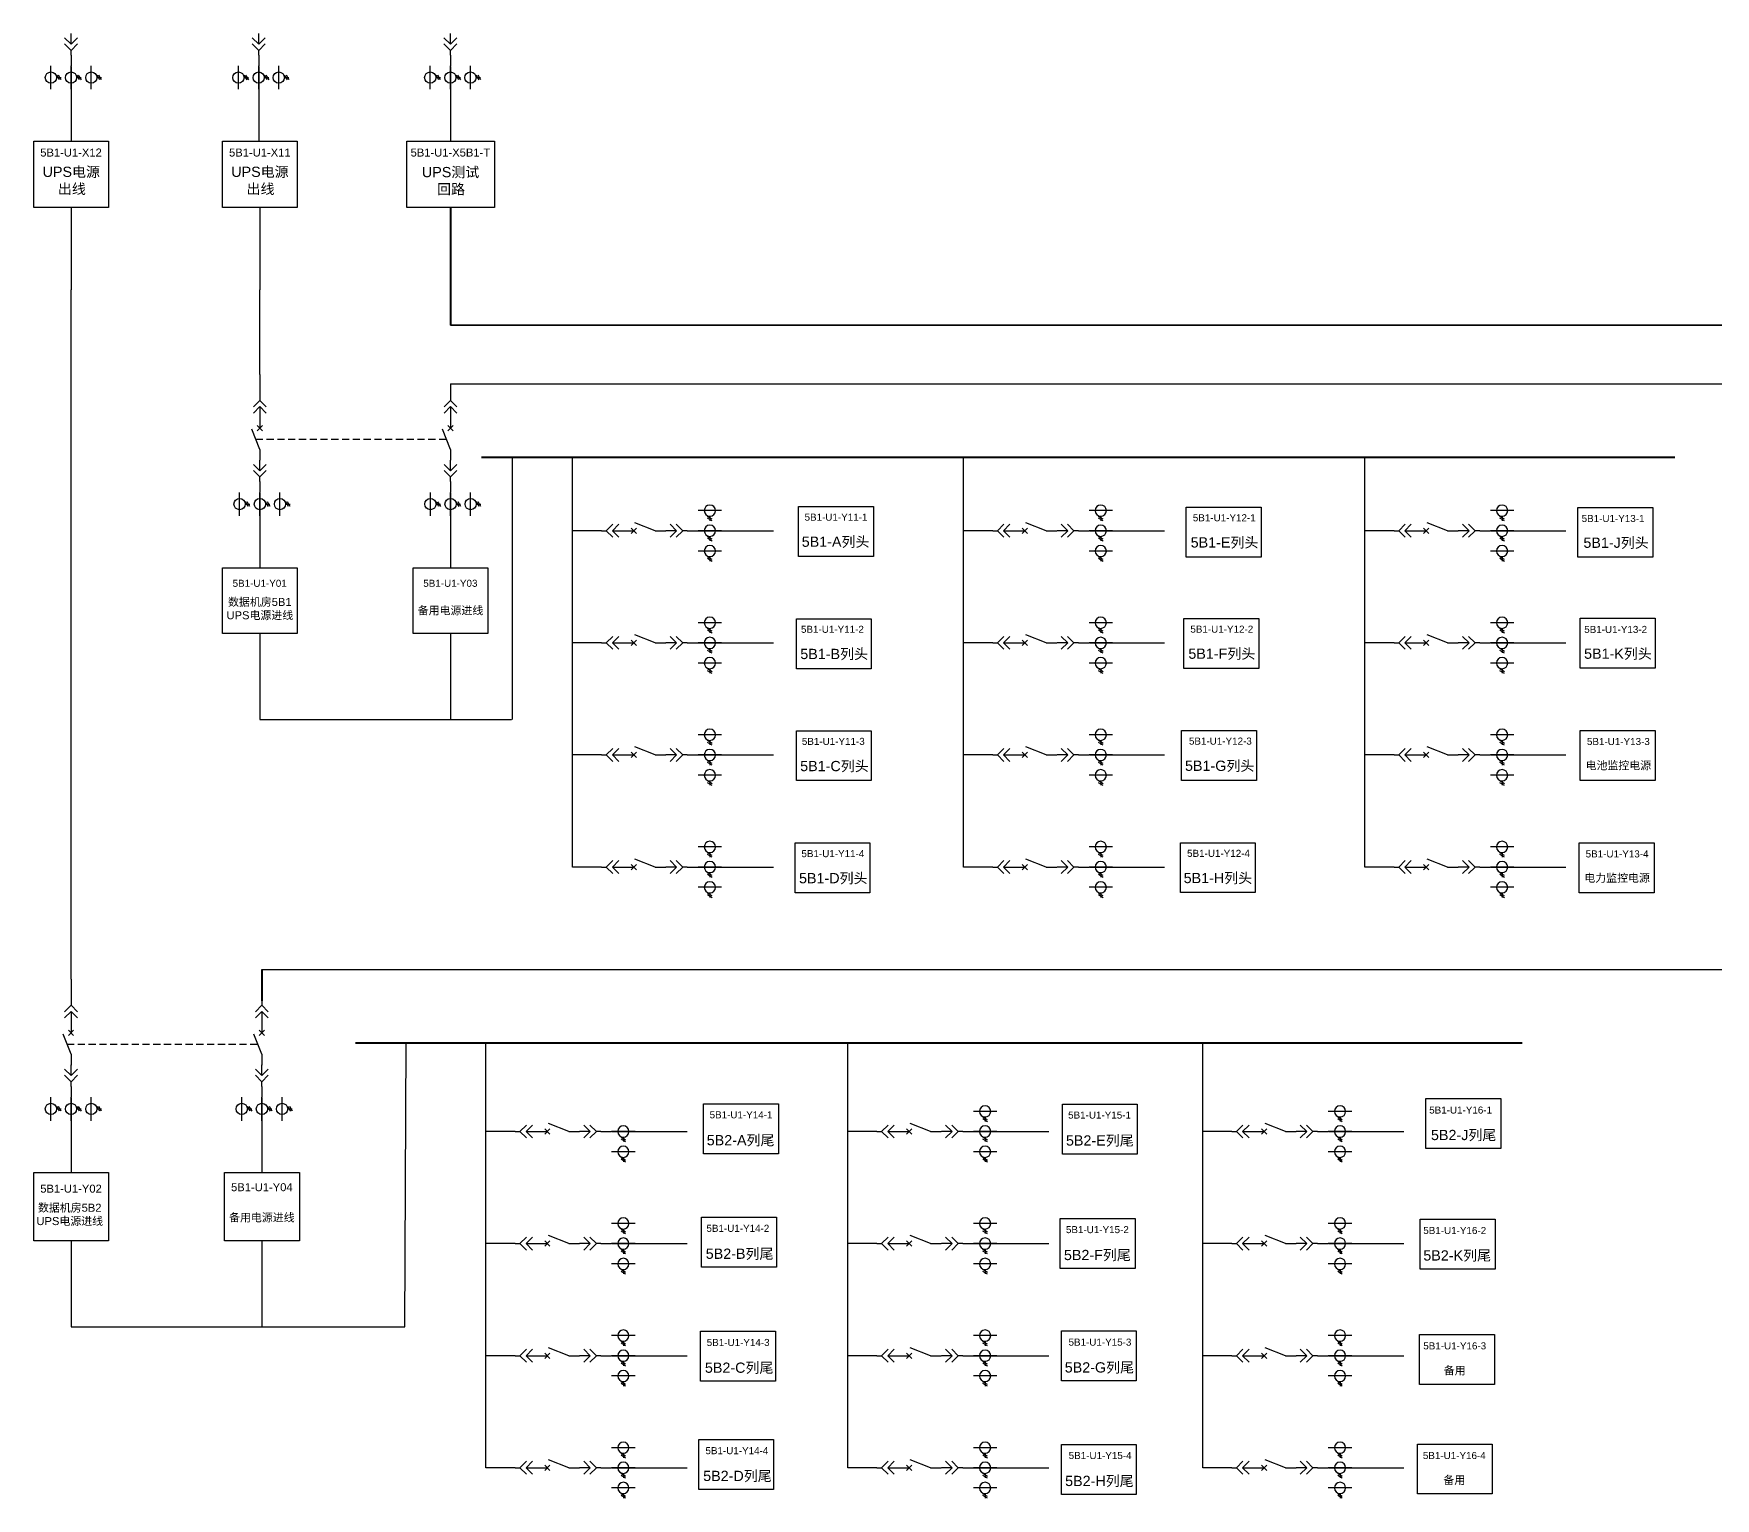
# Model space of a CAD drawing. Header units: metres. Extents: x 1150 to 1425, y 562 to 788.
# Drawn here: x 1170.2 to 1287.2, y 568.5 to 670.4 of the extents above; entities that cross this region are included whole.
import ezdxf
from ezdxf.enums import TextEntityAlignment as Align

# ---------------------------------------------------------------- set-up
doc = ezdxf.new("R2010")
doc.units = ezdxf.units.M
doc.header["$MEASUREMENT"] = 0
doc.linetypes.add('HIDDEN', pattern=[0.375, 0.25, -0.125])
doc.layers.get('0').update_dxf_attribs({"linetype": 'CONTINUOUS', "lineweight": 25})
doc.styles.add('Standard_copy2', font='arial.ttf')

# ---------------------------------------------------------------- blocks, each defined once
blk = doc.blocks.new('DYDQAA04')
at = {"color": 0}
for points in [[(0, -3.5), (0, 0)], [(-2.12, -1.38), (0, -3.5)], [(-2.12, -3.38), (0, -5.5)], [(2.12, -1.38), (0, -3.5)], [(2.12, -3.38), (0, -5.5)], [(0, -7), (0, -5.5)]]:
    blk.add_lwpolyline(points, dxfattribs=at)
blk = doc.blocks.new('DYDQAA09')
at = {"color": 0}
blk.add_lwpolyline([(0, 0), (0, -3.5)], dxfattribs=at)
blk.add_lwpolyline([(0, 0), (0, -3.5)], dxfattribs=at)
blk.add_lwpolyline([(0, 0), (0, -3.5)], dxfattribs=at)
blk.add_lwpolyline([(0, 0), (0, -3.5)], dxfattribs=at)
blk.add_lwpolyline([(0, 0), (0, -3.5)], dxfattribs=at)
blk.add_lwpolyline([(0, 0), (0, -3.5)], dxfattribs=at)
blk.add_lwpolyline([(0, 0), (0, -3.5)], dxfattribs=at)
blk.add_lwpolyline([(0, 0), (0, -3.5)], dxfattribs=at)
blk.add_lwpolyline([(0, 0), (0, -3.5)], dxfattribs=at)
blk = doc.blocks.new('A$C03DD39B5')
for p, q in [((417, 475), (283, 392)), ((417, 422), (283, 339)), ((350, 333), (350, 467))]:
    blk.add_line(p, q)
blk.add_lwpolyline([(700, 167), (0, 167)])
blk.add_circle((350, 167), 167)
blk = doc.blocks.new('DYDQAA05')
at = {"color": 0}
blk.add_lwpolyline([(0, 0), (0, -7)], dxfattribs=at)
blk = doc.blocks.new('DYDQAA03')
at = {"color": 0}
for points in [[(0, 0), (0, -1.5)], [(-2.12, -3.62), (0, -1.5)], [(-2.12, -5.62), (0, -3.5)], [(2.12, -3.62), (0, -1.5)], [(2.12, -5.62), (0, -3.5)], [(0, -3.5), (0, -7)]]:
    blk.add_lwpolyline(points, dxfattribs=at)
blk = doc.blocks.new('DYDQ0201')
at = {"color": 0}
for points in [[(0.86, -0.86), (-0.86, 0.86)], [(-0.86, -0.86), (0.86, 0.86)], [(0, -7), (-2.61, -0.37)]]:
    blk.add_lwpolyline(points, dxfattribs=at)

msp = doc.modelspace()

# ---------------------------------------------------------------- linework, layer by layer
for p, q in [((1172.76, 668.13, -3020.04), (1172.76, 666.49, -3020.04)), ((1185.82, 668.13, -3020.04), (1185.82, 666.49, -3020.04)), ((1199.16, 668.13, -3020.04), (1199.16, 666.49, -3020.04)), ((1172.76, 666.49, -3020.04), (1172.76, 662.92, -3020.04)), ((1185.82, 666.49, -3020.04), (1185.82, 662.92, -3020.04)), ((1199.16, 666.49, -3020.04), (1199.16, 662.92, -3020.04)), ((1172.76, 658.31, -3020.04), (1172.76, 652.59, -3020.04)), ((1185.9, 658.31, -3051.53), (1185.9, 652.59, -3051.53)), ((1172.76, 604.61, -5786.59), (1172.76, 652.59, -4403.32)), ((1185.9, 646.69, -5818.08), (1185.9, 652.59, -4434.81)), ((1207.66, 628.02, 13697.38), (1207.66, 640.95, 13005.74)), ((1234.87, 628.02, 13697.38), (1234.87, 640.95, 13005.74)), ((1262.8, 628.02, 13697.38), (1262.8, 640.95, 13005.74)), ((1185.9, 638.45, -3616.87), (1185.9, 636.81, -3616.87)), ((1185.9, 636.81, -3616.87), (1185.9, 633.24, -3616.87)), ((1209.69, 635.82, 12314.1), (1207.66, 635.82, 13005.74)), ((1216.44, 635.82, 14515.32), (1218.08, 635.82, 14515.32)), ((1218.08, 635.82, 14515.32), (1221.64, 635.82, 14515.32)), ((1236.91, 635.82, 12314.1), (1234.87, 635.82, 13005.74)), ((1243.66, 635.82, 14515.32), (1245.3, 635.82, 14515.32)), ((1245.3, 635.82, 14515.32), (1248.86, 635.82, 14515.32)), ((1264.84, 635.82, 12314.1), (1262.8, 635.82, 13005.74)), ((1271.59, 635.82, 14515.32), (1273.23, 635.82, 14515.32)), ((1273.23, 635.82, 14515.32), (1276.79, 635.82, 14515.32)), ((1185.9, 628.67, -3616.87), (1185.9, 622.68, -3145.32)), ((1209.69, 628.02, 13697.38), (1207.66, 628.02, 13697.38)), ((1207.66, 620.22, 14389.02), (1207.66, 628.02, 13697.38)), ((1216.44, 628.02, 15898.59), (1218.08, 628.02, 15898.59)), ((1218.08, 628.02, 15898.59), (1221.64, 628.02, 15898.59)), ((1236.91, 628.02, 13697.38), (1234.87, 628.02, 13697.38)), ((1234.87, 620.22, 14389.02), (1234.87, 628.02, 13697.38)), ((1243.66, 628.02, 15898.59), (1245.3, 628.02, 15898.59)), ((1245.3, 628.02, 15898.59), (1248.86, 628.02, 15898.59)), ((1264.84, 628.02, 13697.38), (1262.8, 628.02, 13697.38)), ((1262.8, 620.22, 14389.02), (1262.8, 628.02, 13697.38)), ((1271.59, 628.02, 15898.59), (1273.23, 628.02, 15898.59)), ((1273.23, 628.02, 15898.59), (1276.79, 628.02, 15898.59)), ((1209.69, 620.22, 14389.02), (1207.66, 620.22, 14389.02)), ((1207.66, 612.42, 15080.65), (1207.66, 620.22, 14389.02)), ((1216.44, 620.22, 16590.23), (1218.08, 620.22, 16590.23)), ((1218.08, 620.22, 16590.23), (1221.64, 620.22, 16590.23)), ((1236.91, 620.22, 14389.02), (1234.87, 620.22, 14389.02)), ((1234.87, 612.42, 15080.65), (1234.87, 620.22, 14389.02)), ((1243.66, 620.22, 16590.23), (1245.3, 620.22, 16590.23)), ((1245.3, 620.22, 16590.23), (1248.86, 620.22, 16590.23)), ((1264.84, 620.22, 14389.02), (1262.8, 620.22, 14389.02)), ((1262.8, 612.42, 15080.65), (1262.8, 620.22, 14389.02)), ((1271.59, 620.22, 16590.23), (1273.23, 620.22, 16590.23)), ((1273.23, 620.22, 16590.23), (1276.79, 620.22, 16590.23)), ((1209.69, 612.42, 15080.65), (1207.66, 612.42, 15080.65)), ((1216.44, 612.42, 17281.87), (1218.08, 612.42, 17281.87)), ((1218.08, 612.42, 17281.87), (1221.64, 612.42, 17281.87)), ((1236.91, 612.42, 15080.65), (1234.87, 612.42, 15080.65)), ((1243.66, 612.42, 17281.87), (1245.3, 612.42, 17281.87)), ((1245.3, 612.42, 17281.87), (1248.86, 612.42, 17281.87)), ((1264.84, 612.42, 15080.65), (1262.8, 612.42, 15080.65)), ((1271.59, 612.42, 17281.87), (1273.23, 612.42, 17281.87)), ((1273.23, 612.42, 17281.87), (1276.79, 612.42, 17281.87)), ((1201.64, 586.22, 13697.38), (1201.64, 600.18, 13005.74)), ((1226.82, 586.22, -10506.24), (1226.82, 600.18, 13005.74)), ((1251.52, 586.22, -10506.24), (1251.52, 600.18, 13005.74)), ((1172.76, 596.37, -3585.38), (1172.76, 594.73, -3585.38)), ((1172.76, 594.73, -3585.38), (1172.76, 591.16, -3585.38)), ((1203.68, 594.02, 12314.1), (1201.64, 594.02, 13005.74)), ((1210.42, 594.02, 14515.32), (1212.06, 594.02, 14515.32)), ((1212.06, 594.02, 14515.32), (1215.63, 594.02, 14515.32)), ((1228.85, 594.02, -11889.51), (1226.82, 594.02, -11197.87)), ((1235.6, 594.02, -9688.3), (1237.24, 594.02, -9688.3)), ((1237.24, 594.02, -9688.3), (1240.81, 594.02, -9688.3)), ((1253.55, 594.02, -11889.51), (1251.52, 594.02, -11197.87)), ((1260.3, 594.02, -9688.3), (1261.94, 594.02, -9688.3)), ((1261.94, 594.02, -9688.3), (1265.51, 594.02, -9688.3)), ((1172.76, 586.42, -3585.38), (1172.76, 580.44, -3113.83)), ((1203.68, 586.22, 13697.38), (1201.64, 586.22, 13697.38)), ((1201.64, 578.42, 14389.02), (1201.64, 586.22, 13697.38)), ((1210.42, 586.22, 15898.59), (1212.06, 586.22, 15898.59)), ((1212.06, 586.22, 15898.59), (1215.63, 586.22, 15898.59)), ((1228.85, 586.22, -10506.24), (1226.82, 586.22, -10506.24)), ((1226.82, 578.42, -9814.6), (1226.82, 586.22, -10506.24)), ((1235.6, 586.22, -8305.02), (1237.24, 586.22, -8305.02)), ((1237.24, 586.22, -8305.02), (1240.81, 586.22, -8305.02)), ((1253.55, 586.22, -10506.24), (1251.52, 586.22, -10506.24)), ((1251.52, 578.42, -9814.6), (1251.52, 586.22, -10506.24)), ((1260.3, 586.22, -8305.02), (1261.94, 586.22, -8305.02)), ((1261.94, 586.22, -8305.02), (1265.51, 586.22, -8305.02)), ((1203.68, 578.42, 14389.02), (1201.64, 578.42, 14389.02)), ((1201.64, 570.62, 15080.65), (1201.64, 578.42, 14389.02)), ((1210.42, 578.42, 16590.23), (1212.06, 578.42, 16590.23)), ((1212.06, 578.42, 16590.23), (1215.63, 578.42, 16590.23)), ((1228.85, 578.42, -9814.6), (1226.82, 578.42, -9814.6)), ((1226.82, 570.62, -9122.96), (1226.82, 578.42, -9814.6)), ((1235.6, 578.42, -7613.38), (1237.24, 578.42, -7613.38)), ((1237.24, 578.42, -7613.38), (1240.81, 578.42, -7613.38)), ((1253.55, 578.42, -9814.6), (1251.52, 578.42, -9814.6)), ((1251.52, 570.62, -9122.96), (1251.52, 578.42, -9814.6)), ((1260.3, 578.42, -7613.38), (1261.94, 578.42, -7613.38)), ((1261.94, 578.42, -7613.38), (1265.51, 578.42, -7613.38)), ((1203.68, 570.62, 15080.65), (1201.64, 570.62, 15080.65)), ((1210.42, 570.62, 17281.87), (1212.06, 570.62, 17281.87)), ((1212.06, 570.62, 17281.87), (1215.63, 570.62, 17281.87)), ((1228.85, 570.62, -9122.96), (1226.82, 570.62, -9122.96)), ((1235.6, 570.62, -6921.74), (1237.24, 570.62, -6921.74)), ((1237.24, 570.62, -6921.74), (1240.81, 570.62, -6921.74)), ((1253.55, 570.62, -9122.96), (1251.52, 570.62, -9122.96)), ((1260.3, 570.62, -6921.74), (1261.94, 570.62, -6921.74)), ((1261.94, 570.62, -6921.74), (1265.51, 570.62, -6921.74))]:
    msp.add_line(p, q)
at = {"color": 1, "lineweight": 40}
for p, q in [((1199.16, 658.31, -3052.55), (1199.16, 650.12, -5127.47)), ((1201.33, 640.95, 13005.74), (1284.37, 640.95, 13005.74)), ((1192.56, 600.18, 13005.74), (1273.75, 600.18, 13005.74))]:
    msp.add_line(p, q, dxfattribs=at)
at = {"color": 1, "lineweight": 35}
msp.add_line((1199.16, 650.12, -5127.47), (1418.74, 650.12, -5127.47), dxfattribs=at)
at = {"color": 5}
for p, q in [((1199.17, 646.03, -7862.54), (1199.17, 645.2, -5818.08)), ((1199.17, 638.45, -3616.87), (1199.17, 636.81, -3616.87)), ((1199.17, 636.81, -3616.87), (1199.17, 633.24, -3616.87)), ((1199.17, 628.67, -3616.87), (1199.17, 622.68, -3145.32)), ((1186.04, 596.37, -1980.99), (1186.04, 594.73, -1980.99)), ((1186.04, 594.73, -1980.99), (1186.04, 591.16, -1980.99)), ((1186.04, 586.42, -1980.99), (1186.04, 580.44, -1509.45))]:
    msp.add_line(p, q, dxfattribs=at)
at = {"color": 5, "lineweight": 30}
for p, q in [((1199.17, 646.03, -6840.31), (1338.52, 646.03, -17779.74)), ((1186.04, 605.3, -6918.3), (1295.91, 605.3, -28168.27))]:
    msp.add_line(p, q, dxfattribs=at)
at = {"linetype": 'HIDDEN', "ltscale": 2}
for p, q in [((1185.62, 642.18, -5818.08), (1198.9, 642.18, -5818.08)), ((1172.48, 600.1, -4182.21), (1185.77, 600.1, -4182.21))]:
    msp.add_line(p, q, dxfattribs=at)
at = {"lineweight": -3}
for p, q in [((1203.49, 622.68, -3145.32), (1203.49, 640.95, 13005.74)), ((1185.9, 622.68, -3145.32), (1203.41, 622.68, -3145.32)), ((1196, 580.44, -3113.83), (1196.08, 600.18, 13005.74)), ((1172.76, 580.44, -3113.83), (1196, 580.44, -3113.83))]:
    msp.add_line(p, q, dxfattribs=at)
at = {"color": 5, "lineweight": 40}
msp.add_line((1186.04, 605.3, -6918.3), (1186.04, 603.12, -4182.21), dxfattribs=at)
for points, elevation in [([(1170.16, 662.92), (1175.37, 662.92), (1175.37, 658.31), (1170.16, 658.31)], -3020.04), ([(1183.29, 662.92), (1188.5, 662.92), (1188.5, 658.31), (1183.29, 658.31)], -3051.53), ([(1223.39, 637.51), (1228.6, 637.51), (1228.6, 634.03), (1223.39, 634.03)], 31924.38), ([(1250.37, 637.46), (1255.58, 637.46), (1255.58, 633.99), (1250.37, 633.99)], 31924.38), ([(1277.63, 637.44), (1282.84, 637.44), (1282.84, 633.97), (1277.63, 633.97)], 31924.38), ([(1183.29, 633.24), (1188.5, 633.24), (1188.5, 628.67), (1183.29, 628.67)], -3616.87), ([(1223.24, 629.7), (1228.45, 629.7), (1228.45, 626.22), (1223.24, 626.22)], 31924.38), ([(1250.21, 629.72), (1255.42, 629.72), (1255.42, 626.24), (1250.21, 626.24)], 31924.38), ([(1277.79, 629.73), (1283, 629.73), (1283, 626.25), (1277.79, 626.25)], 31924.38), ([(1223.24, 621.9), (1228.45, 621.9), (1228.45, 618.43), (1223.24, 618.43)], 31924.38), ([(1250.05, 621.92), (1255.26, 621.92), (1255.26, 618.45), (1250.05, 618.45)], 31924.38), ([(1277.79, 621.92), (1283, 621.92), (1283, 618.44), (1277.79, 618.44)], 31924.38), ([(1223.15, 614.1), (1228.36, 614.1), (1228.36, 610.62), (1223.15, 610.62)], 31924.38), ([(1249.97, 614.11), (1255.18, 614.11), (1255.18, 610.64), (1249.97, 610.64)], 31924.38), ([(1277.72, 614.1), (1282.93, 614.1), (1282.93, 610.62), (1277.72, 610.62)], 31924.38), ([(1216.78, 595.95), (1221.99, 595.95), (1221.99, 592.47), (1216.78, 592.47)], -9719.79), ([(1241.76, 595.93), (1246.97, 595.93), (1246.97, 592.45), (1241.76, 592.45)], 29156.8), ([(1267.05, 596.31), (1272.26, 596.31), (1272.26, 592.83), (1267.05, 592.83)], 29156.8), ([(1170.16, 591.16), (1175.37, 591.16), (1175.37, 586.42), (1170.16, 586.42)], -3585.38), ([(1216.64, 588.05), (1221.85, 588.05), (1221.85, 584.57), (1216.64, 584.57)], -9719.79), ([(1241.61, 587.96), (1246.82, 587.96), (1246.82, 584.48), (1241.61, 584.48)], 29156.8), ([(1266.66, 587.93), (1271.87, 587.93), (1271.87, 584.45), (1266.66, 584.45)], 29156.8), ([(1216.57, 580.12), (1221.78, 580.12), (1221.78, 576.64), (1216.57, 576.64)], 29156.8), ([(1241.69, 580.14), (1246.9, 580.14), (1246.9, 576.66), (1241.69, 576.66)], 29156.8), ([(1266.61, 579.9), (1271.82, 579.9), (1271.82, 576.42), (1266.61, 576.42)], 29156.8), ([(1216.45, 572.59), (1221.66, 572.59), (1221.66, 569.11), (1216.45, 569.11)], 29156.8), ([(1241.69, 572.24), (1246.9, 572.24), (1246.9, 568.76), (1241.69, 568.76)], 29156.8), ([(1266.46, 572.27), (1271.67, 572.27), (1271.67, 568.8), (1266.46, 568.8)], 29156.8)]:
    msp.add_lwpolyline(points, close=True, dxfattribs=dict(elevation=elevation))
at = {"color": 1, "elevation": -3052.55}
msp.add_lwpolyline([(1196.12, 662.92), (1202.24, 662.92), (1202.24, 658.31), (1196.12, 658.31)], close=True, dxfattribs=at)
at = {"color": 5}
for points, elevation in [([(1196.56, 633.24), (1201.77, 633.24), (1201.77, 628.67), (1196.56, 628.67)], -3616.87), ([(1183.44, 591.17), (1188.65, 591.17), (1188.65, 586.42), (1183.44, 586.42)], -1980.99)]:
    msp.add_lwpolyline(points, close=True, dxfattribs=dict(at, elevation=elevation))

# ---------------------------------------------------------------- block references
at = {"xscale": 0.2128954749704126, "yscale": 0.2128954749704126, "zscale": 0.2128954749704126}
for name, p in [('DYDQAA04', (1172.76, 670.41, -5221.26)), ('DYDQAA04', (1185.82, 670.41, -5221.26)), ('DYDQAA04', (1199.16, 670.41, -5221.26)), ('DYDQAA09', (1172.76, 668.92, -5221.26)), ('DYDQAA09', (1185.82, 668.92, -5221.26)), ('DYDQAA09', (1199.16, 668.92, -5221.26)), ('DYDQAA05', (1185.9, 646.69, -5818.08)), ('DYDQAA03', (1185.9, 645.2, -5818.08)), ('DYDQ0201', (1185.9, 642.96, -5818.08)), ('DYDQAA09', (1185.9, 643.71, -5818.08)), ('DYDQAA09', (1185.9, 641.47, -5818.08)), ('DYDQAA04', (1185.9, 640.73, -5818.08)), ('DYDQAA09', (1185.9, 639.24, -5818.08)), ('DYDQAA05', (1172.76, 604.61, -5786.59)), ('DYDQAA03', (1172.76, 603.12, -5786.59)), ('DYDQAA09', (1172.76, 601.63, -5786.59)), ('DYDQ0201', (1172.76, 600.88, -5786.59)), ('DYDQAA09', (1172.76, 599.39, -5786.59)), ('DYDQAA04', (1172.76, 598.65, -5786.59)), ('DYDQAA09', (1172.76, 597.16, -5786.59))]:
    msp.add_blockref(name, p, dxfattribs=at)
for name, p, xscale, yscale, zscale, rotation in [('A$C03DD39B5', (1170.97, 668.17, -3020.04), 0.002338875, 0.002338875, 0.002338875, 270), ('A$C03DD39B5', (1172.37, 668.17, -3020.04), 0.002338875, 0.002338875, 0.002338875, 270), ('A$C03DD39B5', (1173.78, 668.17, -3020.04), 0.002338875, 0.002338875, 0.002338875, 270), ('A$C03DD39B5', (1184.02, 668.17, -3020.04), 0.002338875, 0.002338875, 0.002338875, 270), ('A$C03DD39B5', (1185.43, 668.17, -3020.04), 0.002338875, 0.002338875, 0.002338875, 270), ('A$C03DD39B5', (1186.83, 668.17, -3020.04), 0.002338875, 0.002338875, 0.002338875, 270), ('A$C03DD39B5', (1197.37, 668.17, -3020.04), 0.002338875, 0.002338875, 0.002338875, 270), ('A$C03DD39B5', (1198.77, 668.17, -3020.04), 0.002338875, 0.002338875, 0.002338875, 270), ('A$C03DD39B5', (1200.17, 668.17, -3020.04), 0.002338875, 0.002338875, 0.002338875, 270), ('A$C03DD39B5', (1184.1, 638.49, -3616.87), 0.002338875, 0.002338875, 0.002338875, 270), ('A$C03DD39B5', (1185.51, 638.49, -3616.87), 0.002338875, 0.002338875, 0.002338875, 270), ('A$C03DD39B5', (1186.91, 638.49, -3616.87), 0.002338875, 0.002338875, 0.002338875, 270), ('A$C03DD39B5', (1216.4, 637.61, 14515.32), -0.002338875, 0.002338875, 0.002338875, 180), ('A$C03DD39B5', (1243.61, 637.61, 14515.32), -0.002338875, 0.002338875, 0.002338875, 180), ('A$C03DD39B5', (1271.54, 637.61, 14515.32), -0.002338875, 0.002338875, 0.002338875, 180), ('DYDQAA03', (1209.69, 635.82, 12314.1), -0.2128954749704126, 0.2128954749704126, 0.2128954749704126, 90), ('DYDQAA09', (1211.18, 635.82, 12314.1), -0.2128954749704126, 0.2128954749704126, 0.2128954749704126, 90), ('DYDQ0201', (1211.93, 635.82, 12314.1), -0.2128954749704126, 0.2128954749704126, 0.2128954749704126, 90), ('DYDQAA09', (1213.42, 635.82, 12314.1), -0.2128954749704126, 0.2128954749704126, 0.2128954749704126, 90), ('DYDQAA04', (1214.16, 635.82, 12314.1), -0.2128954749704126, 0.2128954749704126, 0.2128954749704126, 90), ('DYDQAA09', (1215.65, 635.82, 12314.1), -0.2128954749704126, 0.2128954749704126, 0.2128954749704126, 90), ('A$C03DD39B5', (1216.4, 636.21, 14515.32), -0.002338875, 0.002338875, 0.002338875, 180), ('DYDQAA03', (1236.91, 635.82, 12314.1), -0.2128954749704126, 0.2128954749704126, 0.2128954749704126, 90), ('DYDQAA09', (1238.4, 635.82, 12314.1), -0.2128954749704126, 0.2128954749704126, 0.2128954749704126, 90), ('DYDQ0201', (1239.14, 635.82, 12314.1), -0.2128954749704126, 0.2128954749704126, 0.2128954749704126, 90), ('DYDQAA09', (1240.63, 635.82, 12314.1), -0.2128954749704126, 0.2128954749704126, 0.2128954749704126, 90), ('DYDQAA04', (1241.38, 635.82, 12314.1), -0.2128954749704126, 0.2128954749704126, 0.2128954749704126, 90), ('DYDQAA09', (1242.87, 635.82, 12314.1), -0.2128954749704126, 0.2128954749704126, 0.2128954749704126, 90), ('A$C03DD39B5', (1243.61, 636.21, 14515.32), -0.002338875, 0.002338875, 0.002338875, 180), ('DYDQAA03', (1264.84, 635.82, 12314.1), -0.2128954749704126, 0.2128954749704126, 0.2128954749704126, 90), ('DYDQAA09', (1266.33, 635.82, 12314.1), -0.2128954749704126, 0.2128954749704126, 0.2128954749704126, 90), ('DYDQ0201', (1267.07, 635.82, 12314.1), -0.2128954749704126, 0.2128954749704126, 0.2128954749704126, 90), ('DYDQAA09', (1268.56, 635.82, 12314.1), -0.2128954749704126, 0.2128954749704126, 0.2128954749704126, 90), ('DYDQAA04', (1269.31, 635.82, 12314.1), -0.2128954749704126, 0.2128954749704126, 0.2128954749704126, 90), ('DYDQAA09', (1270.8, 635.82, 12314.1), -0.2128954749704126, 0.2128954749704126, 0.2128954749704126, 90), ('A$C03DD39B5', (1271.54, 636.21, 14515.32), -0.002338875, 0.002338875, 0.002338875, 180), ('A$C03DD39B5', (1216.4, 634.8, 14515.32), -0.002338875, 0.002338875, 0.002338875, 180), ('A$C03DD39B5', (1243.61, 634.8, 14515.32), -0.002338875, 0.002338875, 0.002338875, 180), ('A$C03DD39B5', (1271.54, 634.8, 14515.32), -0.002338875, 0.002338875, 0.002338875, 180), ('A$C03DD39B5', (1216.4, 629.81, 15898.59), -0.002338875, 0.002338875, 0.002338875, 180), ('A$C03DD39B5', (1243.61, 629.81, 15898.59), -0.002338875, 0.002338875, 0.002338875, 180), ('A$C03DD39B5', (1271.54, 629.81, 15898.59), -0.002338875, 0.002338875, 0.002338875, 180), ('DYDQ0201', (1211.93, 628.02, 13697.38), -0.2128954749704126, 0.2128954749704126, 0.2128954749704126, 90), ('DYDQ0201', (1239.14, 628.02, 13697.38), -0.2128954749704126, 0.2128954749704126, 0.2128954749704126, 90), ('DYDQ0201', (1267.07, 628.02, 13697.38), -0.2128954749704126, 0.2128954749704126, 0.2128954749704126, 90), ('DYDQAA03', (1209.69, 628.02, 13697.38), -0.2128954749704126, 0.2128954749704126, 0.2128954749704126, 90), ('DYDQAA09', (1211.18, 628.02, 13697.38), -0.2128954749704126, 0.2128954749704126, 0.2128954749704126, 90), ('DYDQAA09', (1213.42, 628.02, 13697.38), -0.2128954749704126, 0.2128954749704126, 0.2128954749704126, 90), ('DYDQAA04', (1214.16, 628.02, 13697.38), -0.2128954749704126, 0.2128954749704126, 0.2128954749704126, 90), ('DYDQAA09', (1215.65, 628.02, 13697.38), -0.2128954749704126, 0.2128954749704126, 0.2128954749704126, 90), ('A$C03DD39B5', (1216.4, 628.41, 15898.59), -0.002338875, 0.002338875, 0.002338875, 180), ('DYDQAA03', (1236.91, 628.02, 13697.38), -0.2128954749704126, 0.2128954749704126, 0.2128954749704126, 90), ('DYDQAA09', (1238.4, 628.02, 13697.38), -0.2128954749704126, 0.2128954749704126, 0.2128954749704126, 90), ('DYDQAA09', (1240.63, 628.02, 13697.38), -0.2128954749704126, 0.2128954749704126, 0.2128954749704126, 90), ('DYDQAA04', (1241.38, 628.02, 13697.38), -0.2128954749704126, 0.2128954749704126, 0.2128954749704126, 90), ('DYDQAA09', (1242.87, 628.02, 13697.38), -0.2128954749704126, 0.2128954749704126, 0.2128954749704126, 90), ('A$C03DD39B5', (1243.61, 628.41, 15898.59), -0.002338875, 0.002338875, 0.002338875, 180), ('DYDQAA03', (1264.84, 628.02, 13697.38), -0.2128954749704126, 0.2128954749704126, 0.2128954749704126, 90), ('DYDQAA09', (1266.33, 628.02, 13697.38), -0.2128954749704126, 0.2128954749704126, 0.2128954749704126, 90), ('DYDQAA09', (1268.56, 628.02, 13697.38), -0.2128954749704126, 0.2128954749704126, 0.2128954749704126, 90), ('DYDQAA04', (1269.31, 628.02, 13697.38), -0.2128954749704126, 0.2128954749704126, 0.2128954749704126, 90), ('DYDQAA09', (1270.8, 628.02, 13697.38), -0.2128954749704126, 0.2128954749704126, 0.2128954749704126, 90), ('A$C03DD39B5', (1271.54, 628.41, 15898.59), -0.002338875, 0.002338875, 0.002338875, 180), ('A$C03DD39B5', (1216.4, 627, 15898.59), -0.002338875, 0.002338875, 0.002338875, 180), ('A$C03DD39B5', (1243.61, 627, 15898.59), -0.002338875, 0.002338875, 0.002338875, 180), ('A$C03DD39B5', (1271.54, 627, 15898.59), -0.002338875, 0.002338875, 0.002338875, 180), ('A$C03DD39B5', (1216.4, 622.01, 16590.23), -0.002338875, 0.002338875, 0.002338875, 180), ('A$C03DD39B5', (1243.61, 622.01, 16590.23), -0.002338875, 0.002338875, 0.002338875, 180), ('A$C03DD39B5', (1271.54, 622.01, 16590.23), -0.002338875, 0.002338875, 0.002338875, 180), ('DYDQAA03', (1209.69, 620.22, 14389.02), -0.2128954749704126, 0.2128954749704126, 0.2128954749704126, 90), ('DYDQ0201', (1211.93, 620.22, 14389.02), -0.2128954749704126, 0.2128954749704126, 0.2128954749704126, 90), ('DYDQAA04', (1214.16, 620.22, 14389.02), -0.2128954749704126, 0.2128954749704126, 0.2128954749704126, 90), ('A$C03DD39B5', (1216.4, 620.61, 16590.23), -0.002338875, 0.002338875, 0.002338875, 180), ('DYDQAA03', (1236.91, 620.22, 14389.02), -0.2128954749704126, 0.2128954749704126, 0.2128954749704126, 90), ('DYDQ0201', (1239.14, 620.22, 14389.02), -0.2128954749704126, 0.2128954749704126, 0.2128954749704126, 90), ('DYDQAA04', (1241.38, 620.22, 14389.02), -0.2128954749704126, 0.2128954749704126, 0.2128954749704126, 90), ('A$C03DD39B5', (1243.61, 620.61, 16590.23), -0.002338875, 0.002338875, 0.002338875, 180), ('DYDQAA03', (1264.84, 620.22, 14389.02), -0.2128954749704126, 0.2128954749704126, 0.2128954749704126, 90), ('DYDQ0201', (1267.07, 620.22, 14389.02), -0.2128954749704126, 0.2128954749704126, 0.2128954749704126, 90), ('DYDQAA04', (1269.31, 620.22, 14389.02), -0.2128954749704126, 0.2128954749704126, 0.2128954749704126, 90), ('A$C03DD39B5', (1271.54, 620.61, 16590.23), -0.002338875, 0.002338875, 0.002338875, 180), ('DYDQAA09', (1211.18, 620.22, 14389.02), -0.2128954749704126, 0.2128954749704126, 0.2128954749704126, 90), ('DYDQAA09', (1213.42, 620.22, 14389.02), -0.2128954749704126, 0.2128954749704126, 0.2128954749704126, 90), ('DYDQAA09', (1215.65, 620.22, 14389.02), -0.2128954749704126, 0.2128954749704126, 0.2128954749704126, 90), ('A$C03DD39B5', (1216.4, 619.2, 16590.23), -0.002338875, 0.002338875, 0.002338875, 180), ('DYDQAA09', (1238.4, 620.22, 14389.02), -0.2128954749704126, 0.2128954749704126, 0.2128954749704126, 90), ('DYDQAA09', (1240.63, 620.22, 14389.02), -0.2128954749704126, 0.2128954749704126, 0.2128954749704126, 90), ('DYDQAA09', (1242.87, 620.22, 14389.02), -0.2128954749704126, 0.2128954749704126, 0.2128954749704126, 90), ('A$C03DD39B5', (1243.61, 619.2, 16590.23), -0.002338875, 0.002338875, 0.002338875, 180), ('DYDQAA09', (1266.33, 620.22, 14389.02), -0.2128954749704126, 0.2128954749704126, 0.2128954749704126, 90), ('DYDQAA09', (1268.56, 620.22, 14389.02), -0.2128954749704126, 0.2128954749704126, 0.2128954749704126, 90), ('DYDQAA09', (1270.8, 620.22, 14389.02), -0.2128954749704126, 0.2128954749704126, 0.2128954749704126, 90), ('A$C03DD39B5', (1271.54, 619.2, 16590.23), -0.002338875, 0.002338875, 0.002338875, 180), ('A$C03DD39B5', (1216.4, 614.21, 17281.87), -0.002338875, 0.002338875, 0.002338875, 180), ('A$C03DD39B5', (1243.61, 614.21, 17281.87), -0.002338875, 0.002338875, 0.002338875, 180), ('A$C03DD39B5', (1271.54, 614.21, 17281.87), -0.002338875, 0.002338875, 0.002338875, 180), ('DYDQAA03', (1209.69, 612.42, 15080.65), -0.2128954749704126, 0.2128954749704126, 0.2128954749704126, 90), ('DYDQAA09', (1211.18, 612.42, 15080.65), -0.2128954749704126, 0.2128954749704126, 0.2128954749704126, 90), ('DYDQ0201', (1211.93, 612.42, 15080.65), -0.2128954749704126, 0.2128954749704126, 0.2128954749704126, 90), ('DYDQAA09', (1213.42, 612.42, 15080.65), -0.2128954749704126, 0.2128954749704126, 0.2128954749704126, 90), ('DYDQAA04', (1214.16, 612.42, 15080.65), -0.2128954749704126, 0.2128954749704126, 0.2128954749704126, 90), ('DYDQAA09', (1215.65, 612.42, 15080.65), -0.2128954749704126, 0.2128954749704126, 0.2128954749704126, 90), ('A$C03DD39B5', (1216.4, 612.81, 17281.87), -0.002338875, 0.002338875, 0.002338875, 180), ('DYDQAA03', (1236.91, 612.42, 15080.65), -0.2128954749704126, 0.2128954749704126, 0.2128954749704126, 90), ('DYDQAA09', (1238.4, 612.42, 15080.65), -0.2128954749704126, 0.2128954749704126, 0.2128954749704126, 90), ('DYDQ0201', (1239.14, 612.42, 15080.65), -0.2128954749704126, 0.2128954749704126, 0.2128954749704126, 90), ('DYDQAA09', (1240.63, 612.42, 15080.65), -0.2128954749704126, 0.2128954749704126, 0.2128954749704126, 90), ('DYDQAA04', (1241.38, 612.42, 15080.65), -0.2128954749704126, 0.2128954749704126, 0.2128954749704126, 90), ('DYDQAA09', (1242.87, 612.42, 15080.65), -0.2128954749704126, 0.2128954749704126, 0.2128954749704126, 90), ('A$C03DD39B5', (1243.61, 612.81, 17281.87), -0.002338875, 0.002338875, 0.002338875, 180), ('DYDQAA03', (1264.84, 612.42, 15080.65), -0.2128954749704126, 0.2128954749704126, 0.2128954749704126, 90), ('DYDQAA09', (1266.33, 612.42, 15080.65), -0.2128954749704126, 0.2128954749704126, 0.2128954749704126, 90), ('DYDQ0201', (1267.07, 612.42, 15080.65), -0.2128954749704126, 0.2128954749704126, 0.2128954749704126, 90), ('DYDQAA09', (1268.56, 612.42, 15080.65), -0.2128954749704126, 0.2128954749704126, 0.2128954749704126, 90), ('DYDQAA04', (1269.31, 612.42, 15080.65), -0.2128954749704126, 0.2128954749704126, 0.2128954749704126, 90), ('DYDQAA09', (1270.8, 612.42, 15080.65), -0.2128954749704126, 0.2128954749704126, 0.2128954749704126, 90), ('A$C03DD39B5', (1271.54, 612.81, 17281.87), -0.002338875, 0.002338875, 0.002338875, 180), ('A$C03DD39B5', (1216.4, 611.4, 17281.87), -0.002338875, 0.002338875, 0.002338875, 180), ('A$C03DD39B5', (1243.61, 611.4, 17281.87), -0.002338875, 0.002338875, 0.002338875, 180), ('A$C03DD39B5', (1271.54, 611.4, 17281.87), -0.002338875, 0.002338875, 0.002338875, 180), ('A$C03DD39B5', (1170.97, 596.41, -3585.38), 0.002338875, 0.002338875, 0.002338875, 270), ('A$C03DD39B5', (1172.37, 596.41, -3585.38), 0.002338875, 0.002338875, 0.002338875, 270), ('A$C03DD39B5', (1173.78, 596.41, -3585.38), 0.002338875, 0.002338875, 0.002338875, 270), ('A$C03DD39B5', (1235.56, 595.81, -9688.3), -0.002338875, 0.002338875, 0.002338875, 180), ('A$C03DD39B5', (1260.26, 595.81, -9688.3), -0.002338875, 0.002338875, 0.002338875, 180), ('DYDQAA03', (1203.68, 594.02, 12314.1), -0.2128954749704126, 0.2128954749704126, 0.2128954749704126, 90), ('DYDQAA09', (1205.17, 594.02, 12314.1), -0.2128954749704126, 0.2128954749704126, 0.2128954749704126, 90), ('DYDQ0201', (1205.91, 594.02, 12314.1), -0.2128954749704126, 0.2128954749704126, 0.2128954749704126, 90), ('DYDQAA09', (1207.4, 594.02, 12314.1), -0.2128954749704126, 0.2128954749704126, 0.2128954749704126, 90), ('DYDQAA04', (1208.15, 594.02, 12314.1), -0.2128954749704126, 0.2128954749704126, 0.2128954749704126, 90), ('DYDQAA09', (1209.64, 594.02, 12314.1), -0.2128954749704126, 0.2128954749704126, 0.2128954749704126, 90), ('A$C03DD39B5', (1210.38, 594.41, 14515.32), -0.002338875, 0.002338875, 0.002338875, 180), ('DYDQAA03', (1228.85, 594.02, -11889.51), -0.2128954749704126, 0.2128954749704126, 0.2128954749704126, 90), ('DYDQAA09', (1230.35, 594.02, -11889.51), -0.2128954749704126, 0.2128954749704126, 0.2128954749704126, 90), ('DYDQ0201', (1231.09, 594.02, -11889.51), -0.2128954749704126, 0.2128954749704126, 0.2128954749704126, 90), ('DYDQAA09', (1232.58, 594.02, -11889.51), -0.2128954749704126, 0.2128954749704126, 0.2128954749704126, 90), ('DYDQAA04', (1233.33, 594.02, -11889.51), -0.2128954749704126, 0.2128954749704126, 0.2128954749704126, 90), ('DYDQAA09', (1234.82, 594.02, -11889.51), -0.2128954749704126, 0.2128954749704126, 0.2128954749704126, 90), ('A$C03DD39B5', (1235.56, 594.41, -9688.3), -0.002338875, 0.002338875, 0.002338875, 180), ('DYDQAA03', (1253.55, 594.02, -11889.51), -0.2128954749704126, 0.2128954749704126, 0.2128954749704126, 90), ('DYDQAA09', (1255.04, 594.02, -11889.51), -0.2128954749704126, 0.2128954749704126, 0.2128954749704126, 90), ('DYDQ0201', (1255.79, 594.02, -11889.51), -0.2128954749704126, 0.2128954749704126, 0.2128954749704126, 90), ('DYDQAA09', (1257.28, 594.02, -11889.51), -0.2128954749704126, 0.2128954749704126, 0.2128954749704126, 90), ('DYDQAA04', (1258.02, 594.02, -11889.51), -0.2128954749704126, 0.2128954749704126, 0.2128954749704126, 90), ('DYDQAA09', (1259.51, 594.02, -11889.51), -0.2128954749704126, 0.2128954749704126, 0.2128954749704126, 90), ('A$C03DD39B5', (1260.26, 594.41, -9688.3), -0.002338875, 0.002338875, 0.002338875, 180), ('A$C03DD39B5', (1210.38, 593, 14515.32), -0.002338875, 0.002338875, 0.002338875, 180), ('A$C03DD39B5', (1235.56, 593, -9688.3), -0.002338875, 0.002338875, 0.002338875, 180), ('A$C03DD39B5', (1260.26, 593, -9688.3), -0.002338875, 0.002338875, 0.002338875, 180), ('A$C03DD39B5', (1210.38, 588.01, 15898.59), -0.002338875, 0.002338875, 0.002338875, 180), ('A$C03DD39B5', (1235.56, 588.01, -8305.02), -0.002338875, 0.002338875, 0.002338875, 180), ('A$C03DD39B5', (1260.26, 588.01, -8305.02), -0.002338875, 0.002338875, 0.002338875, 180), ('DYDQAA03', (1203.68, 586.22, 13697.38), -0.2128954749704126, 0.2128954749704126, 0.2128954749704126, 90), ('DYDQ0201', (1205.91, 586.22, 13697.38), -0.2128954749704126, 0.2128954749704126, 0.2128954749704126, 90), ('DYDQAA04', (1208.15, 586.22, 13697.38), -0.2128954749704126, 0.2128954749704126, 0.2128954749704126, 90), ('A$C03DD39B5', (1210.38, 586.61, 15898.59), -0.002338875, 0.002338875, 0.002338875, 180), ('DYDQAA03', (1228.85, 586.22, -10506.24), -0.2128954749704126, 0.2128954749704126, 0.2128954749704126, 90), ('DYDQ0201', (1231.09, 586.22, -10506.24), -0.2128954749704126, 0.2128954749704126, 0.2128954749704126, 90), ('DYDQAA04', (1233.33, 586.22, -10506.24), -0.2128954749704126, 0.2128954749704126, 0.2128954749704126, 90), ('A$C03DD39B5', (1235.56, 586.61, -8305.02), -0.002338875, 0.002338875, 0.002338875, 180), ('DYDQAA03', (1253.55, 586.22, -10506.24), -0.2128954749704126, 0.2128954749704126, 0.2128954749704126, 90), ('DYDQ0201', (1255.79, 586.22, -10506.24), -0.2128954749704126, 0.2128954749704126, 0.2128954749704126, 90), ('DYDQAA04', (1258.02, 586.22, -10506.24), -0.2128954749704126, 0.2128954749704126, 0.2128954749704126, 90), ('A$C03DD39B5', (1260.26, 586.61, -8305.02), -0.002338875, 0.002338875, 0.002338875, 180), ('DYDQAA09', (1205.17, 586.22, 13697.38), -0.2128954749704126, 0.2128954749704126, 0.2128954749704126, 90), ('DYDQAA09', (1207.4, 586.22, 13697.38), -0.2128954749704126, 0.2128954749704126, 0.2128954749704126, 90), ('DYDQAA09', (1209.64, 586.22, 13697.38), -0.2128954749704126, 0.2128954749704126, 0.2128954749704126, 90), ('DYDQAA09', (1230.35, 586.22, -10506.24), -0.2128954749704126, 0.2128954749704126, 0.2128954749704126, 90), ('DYDQAA09', (1232.58, 586.22, -10506.24), -0.2128954749704126, 0.2128954749704126, 0.2128954749704126, 90), ('DYDQAA09', (1234.82, 586.22, -10506.24), -0.2128954749704126, 0.2128954749704126, 0.2128954749704126, 90), ('DYDQAA09', (1255.04, 586.22, -10506.24), -0.2128954749704126, 0.2128954749704126, 0.2128954749704126, 90), ('DYDQAA09', (1257.28, 586.22, -10506.24), -0.2128954749704126, 0.2128954749704126, 0.2128954749704126, 90), ('DYDQAA09', (1259.51, 586.22, -10506.24), -0.2128954749704126, 0.2128954749704126, 0.2128954749704126, 90), ('A$C03DD39B5', (1210.38, 585.2, 15898.59), -0.002338875, 0.002338875, 0.002338875, 180), ('A$C03DD39B5', (1235.56, 585.2, -8305.02), -0.002338875, 0.002338875, 0.002338875, 180), ('A$C03DD39B5', (1260.26, 585.2, -8305.02), -0.002338875, 0.002338875, 0.002338875, 180), ('A$C03DD39B5', (1210.38, 580.21, 16590.23), -0.002338875, 0.002338875, 0.002338875, 180), ('A$C03DD39B5', (1235.56, 580.21, -7613.38), -0.002338875, 0.002338875, 0.002338875, 180), ('A$C03DD39B5', (1260.26, 580.21, -7613.38), -0.002338875, 0.002338875, 0.002338875, 180), ('DYDQAA03', (1203.68, 578.42, 14389.02), -0.2128954749704126, 0.2128954749704126, 0.2128954749704126, 90), ('DYDQAA09', (1205.17, 578.42, 14389.02), -0.2128954749704126, 0.2128954749704126, 0.2128954749704126, 90), ('DYDQ0201', (1205.91, 578.42, 14389.02), -0.2128954749704126, 0.2128954749704126, 0.2128954749704126, 90), ('DYDQAA09', (1207.4, 578.42, 14389.02), -0.2128954749704126, 0.2128954749704126, 0.2128954749704126, 90), ('DYDQAA04', (1208.15, 578.42, 14389.02), -0.2128954749704126, 0.2128954749704126, 0.2128954749704126, 90), ('DYDQAA09', (1209.64, 578.42, 14389.02), -0.2128954749704126, 0.2128954749704126, 0.2128954749704126, 90), ('A$C03DD39B5', (1210.38, 578.81, 16590.23), -0.002338875, 0.002338875, 0.002338875, 180), ('DYDQAA03', (1228.85, 578.42, -9814.6), -0.2128954749704126, 0.2128954749704126, 0.2128954749704126, 90), ('DYDQAA09', (1230.35, 578.42, -9814.6), -0.2128954749704126, 0.2128954749704126, 0.2128954749704126, 90), ('DYDQ0201', (1231.09, 578.42, -9814.6), -0.2128954749704126, 0.2128954749704126, 0.2128954749704126, 90), ('DYDQAA09', (1232.58, 578.42, -9814.6), -0.2128954749704126, 0.2128954749704126, 0.2128954749704126, 90), ('DYDQAA04', (1233.33, 578.42, -9814.6), -0.2128954749704126, 0.2128954749704126, 0.2128954749704126, 90), ('DYDQAA09', (1234.82, 578.42, -9814.6), -0.2128954749704126, 0.2128954749704126, 0.2128954749704126, 90), ('A$C03DD39B5', (1235.56, 578.81, -7613.38), -0.002338875, 0.002338875, 0.002338875, 180), ('DYDQAA03', (1253.55, 578.42, -9814.6), -0.2128954749704126, 0.2128954749704126, 0.2128954749704126, 90), ('DYDQAA09', (1255.04, 578.42, -9814.6), -0.2128954749704126, 0.2128954749704126, 0.2128954749704126, 90), ('DYDQ0201', (1255.79, 578.42, -9814.6), -0.2128954749704126, 0.2128954749704126, 0.2128954749704126, 90), ('DYDQAA09', (1257.28, 578.42, -9814.6), -0.2128954749704126, 0.2128954749704126, 0.2128954749704126, 90), ('DYDQAA04', (1258.02, 578.42, -9814.6), -0.2128954749704126, 0.2128954749704126, 0.2128954749704126, 90), ('DYDQAA09', (1259.51, 578.42, -9814.6), -0.2128954749704126, 0.2128954749704126, 0.2128954749704126, 90), ('A$C03DD39B5', (1260.26, 578.81, -7613.38), -0.002338875, 0.002338875, 0.002338875, 180), ('A$C03DD39B5', (1210.38, 577.4, 16590.23), -0.002338875, 0.002338875, 0.002338875, 180), ('A$C03DD39B5', (1235.56, 577.4, -7613.38), -0.002338875, 0.002338875, 0.002338875, 180), ('A$C03DD39B5', (1260.26, 577.4, -7613.38), -0.002338875, 0.002338875, 0.002338875, 180), ('A$C03DD39B5', (1210.38, 572.41, 17281.87), -0.002338875, 0.002338875, 0.002338875, 180), ('A$C03DD39B5', (1235.56, 572.41, -6921.74), -0.002338875, 0.002338875, 0.002338875, 180), ('A$C03DD39B5', (1260.26, 572.41, -6921.74), -0.002338875, 0.002338875, 0.002338875, 180), ('DYDQ0201', (1205.91, 570.62, 15080.65), -0.2128954749704126, 0.2128954749704126, 0.2128954749704126, 90), ('DYDQ0201', (1231.09, 570.62, -9122.96), -0.2128954749704126, 0.2128954749704126, 0.2128954749704126, 90), ('DYDQ0201', (1255.79, 570.62, -9122.96), -0.2128954749704126, 0.2128954749704126, 0.2128954749704126, 90), ('DYDQAA03', (1203.68, 570.62, 15080.65), -0.2128954749704126, 0.2128954749704126, 0.2128954749704126, 90), ('DYDQAA09', (1205.17, 570.62, 15080.65), -0.2128954749704126, 0.2128954749704126, 0.2128954749704126, 90), ('DYDQAA09', (1207.4, 570.62, 15080.65), -0.2128954749704126, 0.2128954749704126, 0.2128954749704126, 90), ('DYDQAA04', (1208.15, 570.62, 15080.65), -0.2128954749704126, 0.2128954749704126, 0.2128954749704126, 90), ('DYDQAA09', (1209.64, 570.62, 15080.65), -0.2128954749704126, 0.2128954749704126, 0.2128954749704126, 90), ('A$C03DD39B5', (1210.38, 571.01, 17281.87), -0.002338875, 0.002338875, 0.002338875, 180), ('DYDQAA03', (1228.85, 570.62, -9122.96), -0.2128954749704126, 0.2128954749704126, 0.2128954749704126, 90), ('DYDQAA09', (1230.35, 570.62, -9122.96), -0.2128954749704126, 0.2128954749704126, 0.2128954749704126, 90), ('DYDQAA09', (1232.58, 570.62, -9122.96), -0.2128954749704126, 0.2128954749704126, 0.2128954749704126, 90), ('DYDQAA04', (1233.33, 570.62, -9122.96), -0.2128954749704126, 0.2128954749704126, 0.2128954749704126, 90), ('DYDQAA09', (1234.82, 570.62, -9122.96), -0.2128954749704126, 0.2128954749704126, 0.2128954749704126, 90), ('A$C03DD39B5', (1235.56, 571.01, -6921.74), -0.002338875, 0.002338875, 0.002338875, 180), ('DYDQAA03', (1253.55, 570.62, -9122.96), -0.2128954749704126, 0.2128954749704126, 0.2128954749704126, 90), ('DYDQAA09', (1255.04, 570.62, -9122.96), -0.2128954749704126, 0.2128954749704126, 0.2128954749704126, 90), ('DYDQAA09', (1257.28, 570.62, -9122.96), -0.2128954749704126, 0.2128954749704126, 0.2128954749704126, 90), ('DYDQAA04', (1258.02, 570.62, -9122.96), -0.2128954749704126, 0.2128954749704126, 0.2128954749704126, 90), ('DYDQAA09', (1259.51, 570.62, -9122.96), -0.2128954749704126, 0.2128954749704126, 0.2128954749704126, 90), ('A$C03DD39B5', (1260.26, 571.01, -6921.74), -0.002338875, 0.002338875, 0.002338875, 180), ('A$C03DD39B5', (1210.38, 569.61, 17281.87), -0.002338875, 0.002338875, 0.002338875, 180), ('A$C03DD39B5', (1235.56, 569.61, -6921.74), -0.002338875, 0.002338875, 0.002338875, 180), ('A$C03DD39B5', (1260.26, 569.61, -6921.74), -0.002338875, 0.002338875, 0.002338875, 180)]:
    msp.add_blockref(name, p, dxfattribs=dict(xscale=xscale, yscale=yscale, zscale=zscale, rotation=rotation))
at = {"color": 5, "xscale": 0.2128954749704126, "yscale": 0.2128954749704126, "zscale": 0.2128954749704126}
for name, p in [('DYDQAA03', (1199.17, 645.2, -5818.08)), ('DYDQ0201', (1199.17, 642.96, -5818.08)), ('DYDQAA09', (1199.17, 643.71, -5818.08)), ('DYDQAA09', (1199.17, 641.47, -5818.08)), ('DYDQAA04', (1199.17, 640.73, -5818.08)), ('DYDQAA09', (1199.17, 639.24, -5818.08)), ('DYDQAA03', (1186.04, 603.12, -4182.21)), ('DYDQAA09', (1186.04, 601.63, -4182.21)), ('DYDQ0201', (1186.04, 600.88, -4182.21)), ('DYDQAA09', (1186.04, 599.39, -4182.21)), ('DYDQAA04', (1186.04, 598.65, -4182.21)), ('DYDQAA09', (1186.04, 597.16, -4182.21))]:
    msp.add_blockref(name, p, dxfattribs=at)
at = {"color": 5, "xscale": 0.002338875, "yscale": 0.002338875, "zscale": 0.002338875, "rotation": 270}
for p in [(1197.38, 638.49, -3616.87), (1198.78, 638.49, -3616.87), (1200.18, 638.49, -3616.87), (1184.25, 596.41, -1980.99), (1185.65, 596.41, -1980.99), (1187.06, 596.41, -1980.99)]:
    msp.add_blockref('A$C03DD39B5', p, dxfattribs=at)

# ---------------------------------------------------------------- texts
at = {"lineweight": 0, "style": 'Standard_copy2'}
for s, p in [('5B1-A列头', (1225.97, 634.7, 36353.25)), ('5B1-E列头', (1253.04, 634.65, 36353.25)), ('5B1-J列头', (1280.29, 634.63, 36353.25)), ('5B1-B列头', (1225.87, 626.89, 36353.25)), ('5B1-F列头', (1252.85, 626.91, 36353.25)), ('5B1-K列头', (1280.42, 626.91, 36353.25)), ('5B1-C列头', (1225.89, 619.09, 36353.25)), ('5B1-G列头', (1252.7, 619.11, 11871.63)), ('5B1-D列头', (1225.81, 611.29, 36353.25)), ('5B1-H列头', (1252.58, 611.3, 11871.63)), ('5B2-A列尾', (1219.36, 593.06, -5290.92)), ('5B2-E列尾', (1244.36, 593.04, 33585.67)), ('5B2-J列尾', (1269.68, 593.42, 33585.67)), ('5B2-B列尾', (1219.29, 585.16, -5290.92)), ('5B2-F列尾', (1244.19, 585.07, 33585.67)), ('5B2-K列尾', (1269.23, 585.04, 33585.67)), ('5B2-C列尾', (1219.26, 577.23, 33585.67)), ('5B2-G列尾', (1244.33, 577.25, 9104.05)), ('5B2-D列尾', (1219.14, 569.7, 33585.67)), ('5B2-H列尾', (1244.33, 569.35, 9104.05))]:
    msp.add_text(s, height=0.713, dxfattribs=at).set_placement(p, align=Align.CENTER)
at = {"width": 5.2091, "style": 'Standard_copy2'}
for s, insert, char_height, attachment_point in [('5B1-U1-X12', (1172.76, 662.13, -945.13), 0.557, 5), ('5B1-U1-X11', (1185.9, 662.13, -158.68), 0.557, 5), ('\\pxi0.87322;UPS{\\fSimSun|b0|i0|c134|p2;电源\\P\\pi2.36347;出线}', (1170.16, 661.15, -5597.99), 0.7128, 1), ('\\pxi0.87322;UPS{\\fSimSun|b0|i0|c134|p2;电源\\P\\pi2.36347;出线}', (1183.29, 661.15, -4341.02), 0.7128, 1), ('5B1-U1-Y11-1', (1226, 636.76, 31924.38), 0.49, 5), ('5B1-U1-Y12-1', (1253.02, 636.72, 31924.38), 0.49, 5), ('5B1-U1-Y13-1', (1280.08, 636.67, 31924.38), 0.49, 5), ('5B1-U1-Y01', (1185.89, 632.16, -20270.97), 0.49, 5), ('{\\fSimSun|b0|i0|c134|p2;\\H0.78125x;数据机房\\fArial|b0|i0|c0|p34;5B1\\PUPS\\fSimSun|b0|i0|c134|p2;电源进线}', (1185.9, 630.37, -3616.87), 0.7128, 5), ('5B1-U1-Y11-2', (1225.75, 628.96, 33307.66), 0.49, 5), ('5B1-U1-Y12-2', (1252.85, 628.97, 33307.66), 0.49, 5), ('5B1-U1-Y13-2', (1280.26, 628.95, 33307.66), 0.49, 5), ('5B1-U1-Y11-3', (1225.81, 621.16, 33999.3), 0.49, 5), ('5B1-U1-Y12-3', (1252.75, 621.18, 33999.3), 0.49, 5), ('5B1-U1-Y13-3', (1280.45, 621.15, 33999.3), 0.49, 5), ('{\\fSimSun|b0|i0|c134|p2;\\H0.78125x;电池监控电源}', (1280.45, 619.46, 33999.3), 0.7128, 5), ('5B1-U1-Y11-4', (1225.78, 613.35, 34690.94), 0.49, 5), ('5B1-U1-Y12-4', (1252.62, 613.37, 34690.94), 0.49, 5), ('5B1-U1-Y13-4', (1280.36, 613.33, 34690.94), 0.49, 5), ('{\\fSimSun|b0|i0|c134|p2;\\H0.78125x;电力监控电源}', (1280.36, 611.63, 34690.94), 0.7128, 5), ('5B1-U1-Y16-1', (1269.47, 595.51, 29156.8), 0.49, 5), ('5B1-U1-Y14-1', (1219.39, 595.18, -9719.79), 0.49, 5), ('5B1-U1-Y15-1', (1244.34, 595.16, 29156.8), 0.49, 5), ('5B1-U1-Y02', (1172.76, 590.04, -5787.61), 0.557, 5), ('{\\fSimSun|b0|i0|c134|p2;数据机房}5B2 \\PUPS{\\fSimSun|b0|i0|c134|p2;电源进线}', (1172.67, 588.22, -8680.47), 0.5569, 5), ('5B1-U1-Y14-2', (1219.17, 587.28, -8336.51), 0.49, 5), ('5B1-U1-Y15-2', (1244.19, 587.19, 30540.08), 0.49, 5), ('5B1-U1-Y16-2', (1269.06, 587.13, 30540.08), 0.49, 5), ('5B1-U1-Y14-3', (1219.19, 579.34, 31231.71), 0.49, 5), ('5B1-U1-Y15-3', (1244.37, 579.36, 31231.71), 0.49, 5), ('5B1-U1-Y16-3', (1269.06, 579.1, 31231.71), 0.49, 5), ('{\\fSimSun|b0|i0|c134|p2;\\H0.78125x;备用\\P}', (1269.06, 577.36, 31231.71), 0.7128, 5), ('5B1-U1-Y14-4', (1219.1, 571.81, 31923.35), 0.49, 5), ('5B1-U1-Y15-4', (1244.38, 571.47, 31923.35), 0.49, 5), ('5B1-U1-Y16-4', (1269.03, 571.47, 31923.35), 0.49, 5), ('{\\fSimSun|b0|i0|c134|p2;\\H0.78125x;备用\\P}', (1269.03, 569.73, 31923.35), 0.7128, 5)]:
    msp.add_mtext(s, dxfattribs=dict(at, insert=insert, char_height=char_height, attachment_point=attachment_point))
at = {"color": 1, "width": 5.2091, "style": 'Standard_copy2'}
for s, insert, char_height, attachment_point in [('5B1-U1-X5B1-T', (1199.16, 662.13, -159.7), 0.5569, 5), ('\\pxi0.87043;UPS{\\fSimSun|b0|i0|c134|p2;测试\\P\\pi2.34949;回路}', (1196.56, 661.13, -3052.55), 0.7128, 1)]:
    msp.add_mtext(s, dxfattribs=dict(at, insert=insert, char_height=char_height, attachment_point=attachment_point))
at = {"color": 5, "width": 5.2091, "attachment_point": 5, "style": 'Standard_copy2'}
for s, insert, char_height in [('5B1-U1-Y03', (1199.16, 632.16, -20270.97), 0.49), ('{\\fSimSun|b0|i0|c134|p2;\\H0.78125x;备用电源进线\\P}', (1199.17, 630.24, -3616.87), 0.7128), ('5B1-U1-Y04', (1186.04, 590.14, -1980.99), 0.557), ('{\\fSimSun|b0|i0|c134|p2;\\H0.78125x;备用电源进线\\P}', (1186.04, 588, -1980.99), 0.7128)]:
    msp.add_mtext(s, dxfattribs=dict(at, insert=insert, char_height=char_height))

doc.saveas('drawing.dxf')
